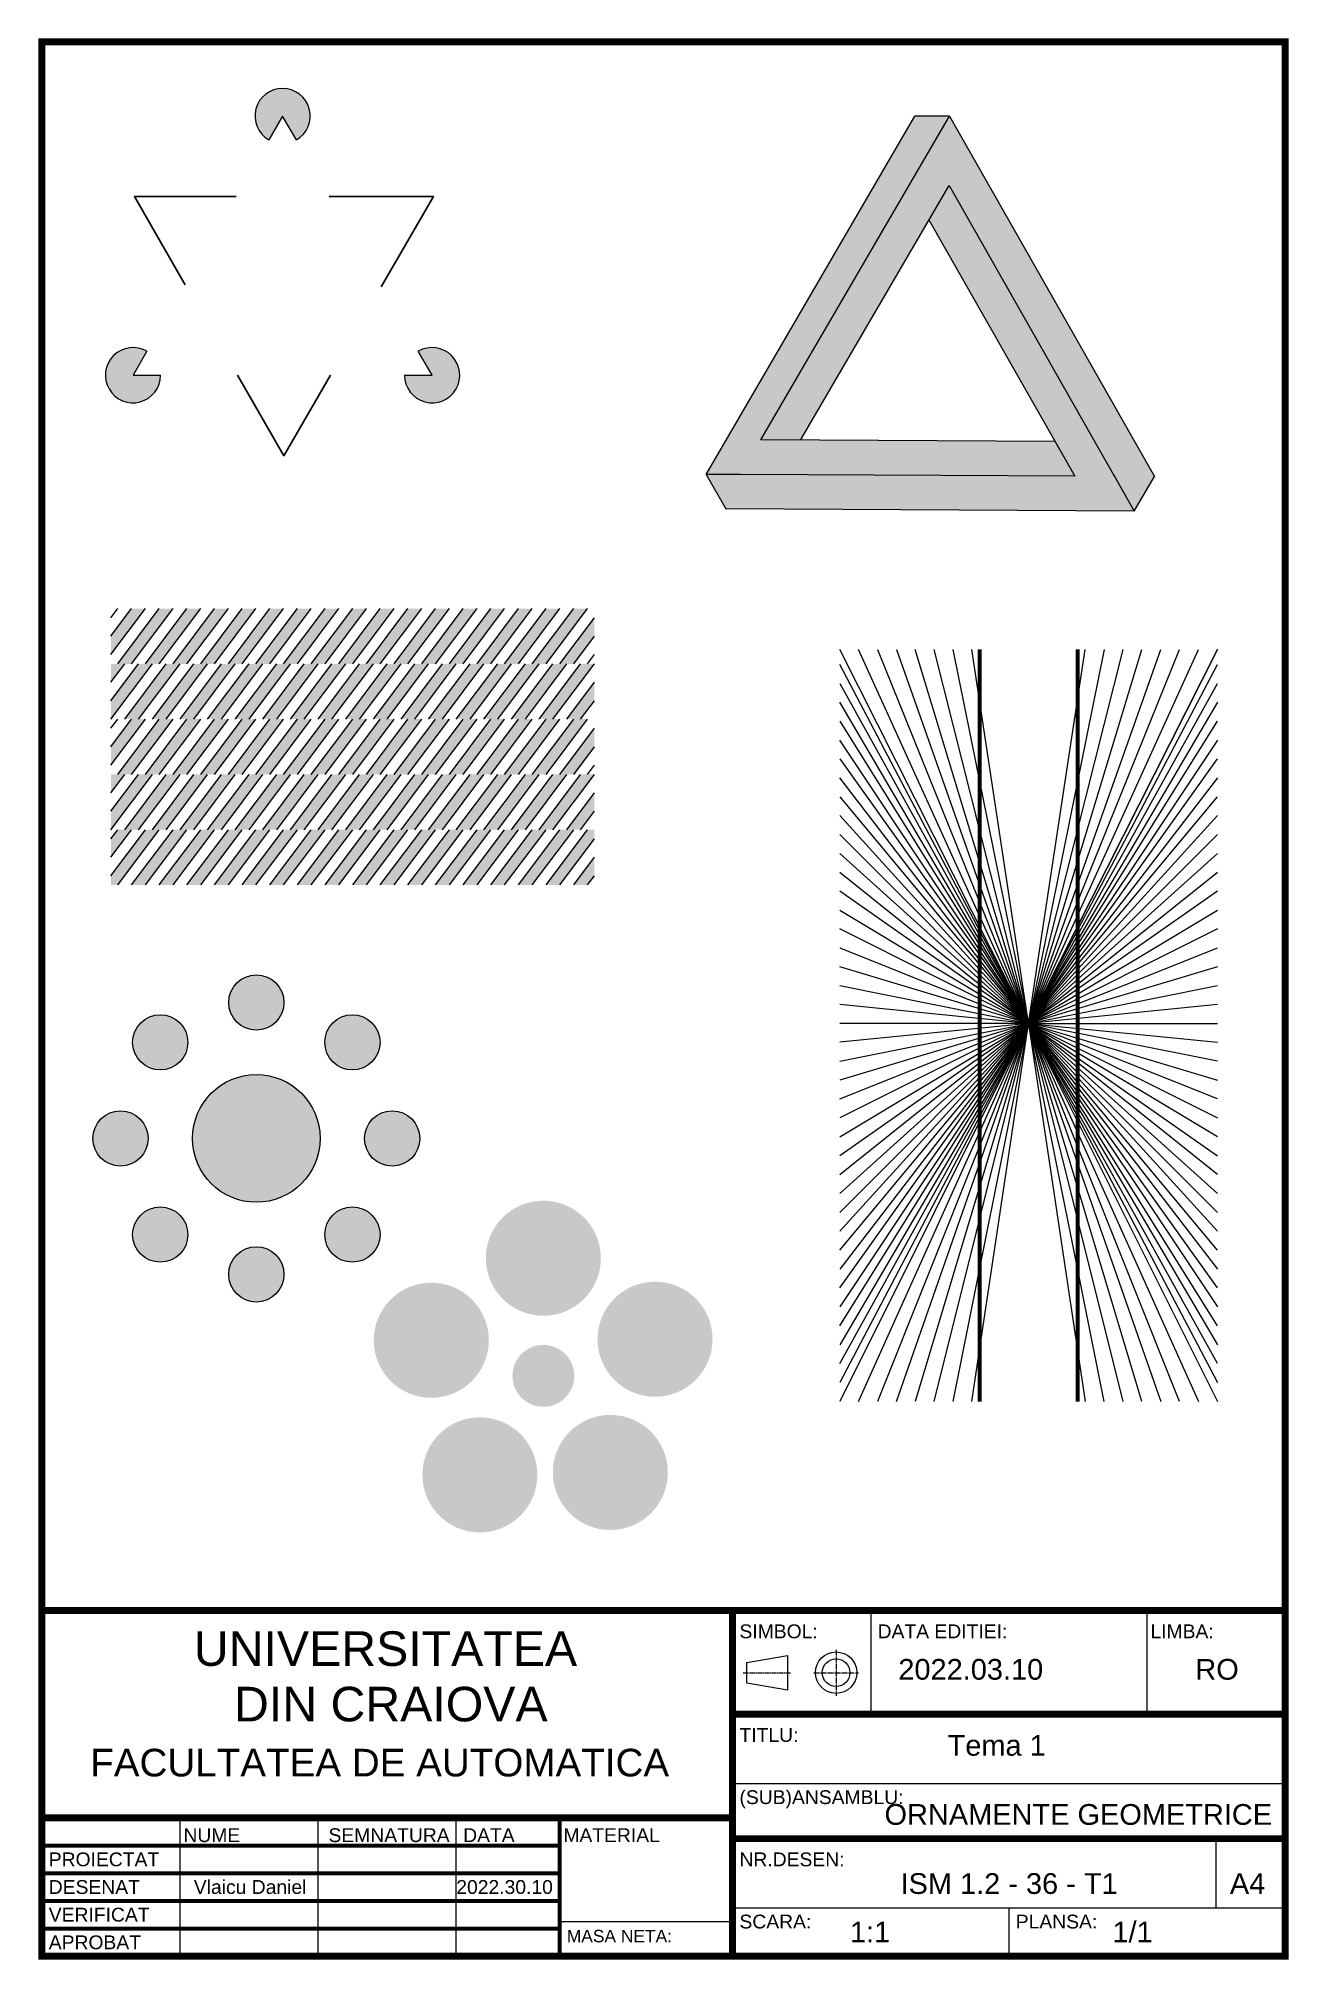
# Model space of a CAD drawing. Header units: millimetres. Extents: x 20 to 200, y 10 to 288.
import ezdxf

# ---------------------------------------------------------------- set-up
doc = ezdxf.new("R2010")
doc.units = ezdxf.units.MM
doc.linetypes.add('ACAD_ISO04W100', pattern=[30, 24, -3, 0, -3])
doc.styles.add('style1', font='arial.ttf')

# ---------------------------------------------------------------- blocks, each defined once
blk = doc.blocks.new('simbol 1')
at = {"linetype": 'ACAD_ISO04W100', "ltscale": 0.03}
blk.add_line((-3.45, 0), (3.45, 0), dxfattribs=at)
blk.add_lwpolyline([(-2.94, -1.5), (-2.94, 1.5), (2.96, 2.5), (2.96, -2.5)], close=True)
blk = doc.blocks.new('simbol 2')
at = {"linetype": 'ACAD_ISO04W100', "ltscale": 0.03}
for p, q in [((-0.01, 3.34), (-0.01, -3.34)), ((-3.24, 0), (3.24, 0))]:
    blk.add_line(p, q, dxfattribs=at)
at = {"linetype": 'Continuous', "ltscale": 0.03}
for radius in [3, 2]:
    blk.add_circle((-0.01, 0.02), radius, dxfattribs=at)

msp = doc.modelspace()

# ---------------------------------------------------------------- hatches: boundary and pattern name
h = msp.add_hatch(color=5)
h.dxf.hatch_style = 1
h.paths.add_polyline_path([(50.85, 276.27, 0.267949), (52.85, 272.81), (54.85, 276.27), (56.85, 272.81, 0.267949), (58.85, 276.27, 1)])
h.paths.add_polyline_path([(37.2, 238.77), (33.2, 238.77), (35.2, 242.24, 0.57735), (29.2, 238.77, 1)])
h.paths.add_polyline_path([(80.5, 238.77, 0.57735), (74.5, 242.24), (76.5, 238.77), (72.5, 238.77, 1)])
at = {"true_color": 0x9898cc}
h = msp.add_hatch(color=253, dxfattribs=at)
h.dxf.hatch_style = 1
h.paths.add_polyline_path([(116.16, 224.42), (121.16, 224.42), (169.53, 224.16), (166.67, 229.18), (124.07, 229.41), (151.39, 276.25), (146.39, 276.25)])
at = {"true_color": 0xe5e878}
h = msp.add_hatch(color=61, dxfattribs=at)
h.dxf.hatch_style = 1
h.paths.add_polyline_path([(175.3, 224.13), (178.15, 219.11), (178.16, 219.11), (181.07, 224.1), (151.39, 276.25), (124.07, 229.41), (129.84, 229.37), (151.34, 266.23)])
at = {"true_color": 0x139b48}
h = msp.add_hatch(color=114, dxfattribs=at)
h.dxf.hatch_style = 1
h.paths.add_polyline_path([(178.15, 219.11), (175.3, 224.13), (151.34, 266.23), (148.43, 261.24), (169.53, 224.16), (121.16, 224.42), (116.16, 224.42), (119.01, 219.42)])
h = msp.add_hatch(color=1)
h.dxf.hatch_style = 1
h.paths.add_polyline_path([(35, 205), (33, 205), (30, 201), (30, 198.33)])
h.paths.add_polyline_path([(39, 205), (37, 205), (31, 197), (33, 197)])
h.paths.add_polyline_path([(43, 205), (41, 205), (35, 197), (37, 197)])
h.paths.add_polyline_path([(47, 205), (45, 205), (39, 197), (41, 197)])
h.paths.add_polyline_path([(51, 205), (49, 205), (43, 197), (45, 197)])
h.paths.add_polyline_path([(55, 205), (53, 205), (47, 197), (49, 197)])
h.paths.add_polyline_path([(59, 205), (57, 205), (51, 197), (53, 197)])
h.paths.add_polyline_path([(63, 205), (61, 205), (55, 197), (57, 197)])
h.paths.add_polyline_path([(67, 205), (65, 205), (59, 197), (61, 197)])
h.paths.add_polyline_path([(71, 205), (69, 205), (63, 197), (65, 197)])
h.paths.add_polyline_path([(75, 205), (73, 205), (67, 197), (69, 197)])
h.paths.add_polyline_path([(79, 205), (77, 205), (71, 197), (73, 197)])
h.paths.add_polyline_path([(83, 205), (81, 205), (75, 197), (77, 197)])
h.paths.add_polyline_path([(87, 205), (85, 205), (79, 197), (81, 197)])
h.paths.add_polyline_path([(91, 205), (89, 205), (83, 197), (85, 197)])
h.paths.add_polyline_path([(95, 205), (93, 205), (87, 197), (89, 197)])
h.paths.add_polyline_path([(99, 205), (97, 205), (91, 197), (93, 197)])
h.paths.add_polyline_path([(100, 201), (100, 203.67), (95, 197), (97, 197)])
h.paths.add_polyline_path([(32, 197), (30, 197), (30, 194.33)], flags=17)
h.paths.add_polyline_path([(36, 197), (34, 197), (30, 191.67), (30, 189)])
h.paths.add_polyline_path([(40, 197), (38, 197), (32, 189), (34, 189)])
h.paths.add_polyline_path([(44, 197), (42, 197), (36, 189), (38, 189)])
h.paths.add_polyline_path([(48, 197), (46, 197), (40, 189), (42, 189)])
h.paths.add_polyline_path([(52, 197), (50, 197), (44, 189), (46, 189)])
h.paths.add_polyline_path([(56, 197), (54, 197), (48, 189), (50, 189)])
h.paths.add_polyline_path([(60, 197), (58, 197), (52, 189), (54, 189)])
h.paths.add_polyline_path([(64, 197), (62, 197), (56, 189), (58, 189)])
h.paths.add_polyline_path([(68, 197), (66, 197), (60, 189), (62, 189)])
h.paths.add_polyline_path([(72, 197), (70, 197), (64, 189), (66, 189)])
h.paths.add_polyline_path([(76, 197), (74, 197), (68, 189), (70, 189)])
h.paths.add_polyline_path([(80, 197), (78, 197), (72, 189), (74, 189)])
h.paths.add_polyline_path([(84, 197), (82, 197), (76, 189), (78, 189)])
h.paths.add_polyline_path([(88, 197), (86, 197), (80, 189), (82, 189)])
h.paths.add_polyline_path([(92, 197), (90, 197), (84, 189), (86, 189)])
h.paths.add_polyline_path([(96, 197), (94, 197), (88, 189), (90, 189)])
h.paths.add_polyline_path([(100, 197), (98, 197), (92, 189), (94, 189)])
h.paths.add_polyline_path([(100, 191.67), (100, 194.33), (96, 189), (98, 189)], flags=17)
h.paths.add_polyline_path([(35, 189), (33, 189), (30, 185), (30, 182.33)])
h.paths.add_polyline_path([(39, 189), (37, 189), (31, 181), (33, 181)])
h.paths.add_polyline_path([(43, 189), (41, 189), (35, 181), (37, 181)])
h.paths.add_polyline_path([(47, 189), (45, 189), (39, 181), (41, 181)])
h.paths.add_polyline_path([(51, 189), (49, 189), (43, 181), (45, 181)])
h.paths.add_polyline_path([(55, 189), (53, 189), (47, 181), (49, 181)])
h.paths.add_polyline_path([(59, 189), (57, 189), (51, 181), (53, 181)])
h.paths.add_polyline_path([(63, 189), (61, 189), (55, 181), (57, 181)])
h.paths.add_polyline_path([(67, 189), (65, 189), (59, 181), (61, 181)])
h.paths.add_polyline_path([(71, 189), (69, 189), (63, 181), (65, 181)])
h.paths.add_polyline_path([(75, 189), (73, 189), (67, 181), (69, 181)])
h.paths.add_polyline_path([(79, 189), (77, 189), (71, 181), (73, 181)])
h.paths.add_polyline_path([(83, 189), (81, 189), (75, 181), (77, 181)])
h.paths.add_polyline_path([(87, 189), (85, 189), (79, 181), (81, 181)])
h.paths.add_polyline_path([(91, 189), (89, 189), (83, 181), (85, 181)])
h.paths.add_polyline_path([(95, 189), (93, 189), (87, 181), (89, 181)])
h.paths.add_polyline_path([(99, 189), (97, 189), (91, 181), (93, 181)])
h.paths.add_polyline_path([(100, 185), (100, 187.67), (95, 181), (97, 181)])
h.paths.add_polyline_path([(32, 181), (30, 181), (30, 178.33)], flags=17)
h.paths.add_polyline_path([(36, 181), (34, 181), (30, 175.67), (30, 173)])
h.paths.add_polyline_path([(40, 181), (38, 181), (32, 173), (34, 173)])
h.paths.add_polyline_path([(44, 181), (42, 181), (36, 173), (38, 173)])
h.paths.add_polyline_path([(48, 181), (46, 181), (40, 173), (42, 173)])
h.paths.add_polyline_path([(52, 181), (50, 181), (44, 173), (46, 173)])
h.paths.add_polyline_path([(56, 181), (54, 181), (48, 173), (50, 173)])
h.paths.add_polyline_path([(60, 181), (58, 181), (52, 173), (54, 173)])
h.paths.add_polyline_path([(64, 181), (62, 181), (56, 173), (58, 173)])
h.paths.add_polyline_path([(68, 181), (66, 181), (60, 173), (62, 173)])
h.paths.add_polyline_path([(72, 181), (70, 181), (64, 173), (66, 173)])
h.paths.add_polyline_path([(76, 181), (74, 181), (68, 173), (70, 173)])
h.paths.add_polyline_path([(80, 181), (78, 181), (72, 173), (74, 173)])
h.paths.add_polyline_path([(84, 181), (82, 181), (76, 173), (78, 173)])
h.paths.add_polyline_path([(88, 181), (86, 181), (80, 173), (82, 173)])
h.paths.add_polyline_path([(92, 181), (90, 181), (84, 173), (86, 173)])
h.paths.add_polyline_path([(96, 181), (94, 181), (88, 173), (90, 173)])
h.paths.add_polyline_path([(100, 181), (98, 181), (92, 173), (94, 173)])
h.paths.add_polyline_path([(100, 175.67), (100, 178.33), (96, 173), (98, 173)], flags=17)
h.paths.add_polyline_path([(33, 173), (31, 173), (30, 171.67), (30, 169)], flags=17)
h.paths.add_polyline_path([(37, 173), (35, 173), (30, 166.33), (30, 165), (31, 165)])
h.paths.add_polyline_path([(41, 173), (39, 173), (33, 165), (35, 165)])
h.paths.add_polyline_path([(45, 173), (43, 173), (37, 165), (39, 165)])
h.paths.add_polyline_path([(49, 173), (47, 173), (41, 165), (43, 165)])
h.paths.add_polyline_path([(53, 173), (51, 173), (45, 165), (47, 165)])
h.paths.add_polyline_path([(57, 173), (55, 173), (49, 165), (51, 165)])
h.paths.add_polyline_path([(61, 173), (59, 173), (53, 165), (55, 165)])
h.paths.add_polyline_path([(65, 173), (63, 173), (57, 165), (59, 165)])
h.paths.add_polyline_path([(69, 173), (67, 173), (61, 165), (63, 165)])
h.paths.add_polyline_path([(73, 173), (71, 173), (65, 165), (67, 165)])
h.paths.add_polyline_path([(77, 173), (75, 173), (69, 165), (71, 165)])
h.paths.add_polyline_path([(81, 173), (79, 173), (73, 165), (75, 165)])
h.paths.add_polyline_path([(85, 173), (83, 173), (77, 165), (79, 165)])
h.paths.add_polyline_path([(89, 173), (87, 173), (81, 165), (83, 165)])
h.paths.add_polyline_path([(93, 173), (91, 173), (85, 165), (87, 165)])
h.paths.add_polyline_path([(97, 173), (95, 173), (89, 165), (91, 165)])
h.paths.add_polyline_path([(100, 171.67), (100, 173), (99, 173), (93, 165), (95, 165)])
h.paths.add_polyline_path([(100, 166.33), (100, 169), (97, 165), (99, 165)], flags=17)
h = msp.add_hatch(color=5)
h.dxf.hatch_style = 1
h.paths.add_polyline_path([(55.05, 147.99, 1), (47.05, 147.99, 1)])
h.paths.add_polyline_path([(60.96, 142.23, 1), (68.96, 142.23, 1)])
h.paths.add_polyline_path([(66.72, 128.32, 1), (74.72, 128.32, 1)])
h.paths.add_polyline_path([(68.96, 114.41, 1), (60.96, 114.41, 1)])
h.paths.add_polyline_path([(55.05, 108.65, 1), (47.05, 108.65, 1)])
h.paths.add_polyline_path([(33.14, 114.41, 1), (41.14, 114.41, 1)])
h.paths.add_polyline_path([(27.38, 128.32, 1), (35.38, 128.32, 1)])
h.paths.add_polyline_path([(41.14, 142.23, 1), (33.14, 142.23, 1)])
h.paths.add_polyline_path([(41.8, 128.32, 1), (60.29, 128.32, 1)])
h = msp.add_hatch(color=5)
h.dxf.hatch_style = 1
h.paths.add_polyline_path([(84.28, 110.99, 1), (100.93, 110.99, 1)])
h.paths.add_polyline_path([(68.05, 99.12, 1), (84.71, 99.12, 1)])
h.paths.add_polyline_path([(117.1, 99.27, 1), (100.45, 99.27, 1)])
h.paths.add_polyline_path([(88.13, 93.97, 1), (97.08, 93.97, 1)])
h.paths.add_polyline_path([(93.98, 79.99, 1), (110.63, 79.99, 1)])
h.paths.add_polyline_path([(91.74, 79.64, 1), (75.09, 79.64, 1)])

# ---------------------------------------------------------------- linework, layer by layer
at = {"color": 0}
for p, q in [((116.16, 224.42), (146.39, 276.25)), ((124.07, 229.41), (151.39, 276.25)), ((151.39, 276.25), (146.39, 276.25)), ((151.39, 276.25), (181.07, 224.1)), ((129.84, 229.37), (151.34, 266.23)), ((151.34, 266.23), (175.3, 224.13)), ((148.43, 261.24), (169.53, 224.16)), ((166.67, 229.18), (124.07, 229.41)), ((121.16, 224.42), (116.16, 224.42)), ((116.16, 224.42), (119.01, 219.42)), ((169.53, 224.16), (121.16, 224.42)), ((175.13, 224.42), (178.15, 219.11)), ((178.16, 219.11), (181.07, 224.1)), ((178.15, 219.11), (119.01, 219.42))]:
    msp.add_line(p, q, dxfattribs=at)
at = {"color": 250}
for p, q in [((151.39, 276.25), (151.39, 276.25)), ((178.15, 219.11), (178.16, 219.11))]:
    msp.add_line(p, q, dxfattribs=at)
at = {"color": 1}
for p, q in [((30, 198.33), (35, 205)), ((30, 201), (33, 205)), ((30, 203.67), (31, 205)), ((31, 197), (37, 205)), ((33, 197), (39, 205)), ((35, 197), (41, 205)), ((37, 197), (43, 205)), ((39, 197), (45, 205)), ((41, 197), (47, 205)), ((43, 197), (49, 205)), ((45, 197), (51, 205)), ((47, 197), (53, 205)), ((49, 197), (55, 205)), ((51, 197), (57, 205)), ((53, 197), (59, 205)), ((55, 197), (61, 205)), ((57, 197), (63, 205)), ((59, 197), (65, 205)), ((61, 197), (67, 205)), ((63, 197), (69, 205)), ((65, 197), (71, 205)), ((67, 197), (73, 205)), ((69, 197), (75, 205)), ((71, 197), (77, 205)), ((73, 197), (79, 205)), ((75, 197), (81, 205)), ((77, 197), (83, 205)), ((79, 197), (85, 205)), ((81, 197), (87, 205)), ((83, 197), (89, 205)), ((85, 197), (91, 205)), ((87, 197), (93, 205)), ((89, 197), (95, 205)), ((91, 197), (97, 205)), ((93, 197), (99, 205)), ((95, 197), (100, 203.67)), ((97, 197), (100, 201)), ((99, 197), (100, 198.33)), ((30, 189), (36, 197)), ((30, 191.67), (34, 197)), ((30, 194.33), (32, 197)), ((32, 189), (38, 197)), ((34, 189), (40, 197)), ((36, 189), (42, 197)), ((38, 189), (44, 197)), ((40, 189), (46, 197)), ((42, 189), (48, 197)), ((44, 189), (50, 197)), ((46, 189), (52, 197)), ((48, 189), (54, 197)), ((50, 189), (56, 197)), ((52, 189), (58, 197)), ((54, 189), (60, 197)), ((56, 189), (62, 197)), ((58, 189), (64, 197)), ((60, 189), (66, 197)), ((62, 189), (68, 197)), ((64, 189), (70, 197)), ((66, 189), (72, 197)), ((68, 189), (74, 197)), ((70, 189), (76, 197)), ((72, 189), (78, 197)), ((74, 189), (80, 197)), ((76, 189), (82, 197)), ((78, 189), (84, 197)), ((80, 189), (86, 197)), ((82, 189), (88, 197)), ((84, 189), (90, 197)), ((86, 189), (92, 197)), ((88, 189), (94, 197)), ((90, 189), (96, 197)), ((92, 189), (98, 197)), ((94, 189), (100, 197)), ((96, 189), (100, 194.33)), ((98, 189), (100, 191.67)), ((30, 182.33), (35, 189)), ((30, 185), (33, 189)), ((30, 187.67), (31, 189)), ((31, 181), (37, 189)), ((33, 181), (39, 189)), ((35, 181), (41, 189)), ((37, 181), (43, 189)), ((39, 181), (45, 189)), ((41, 181), (47, 189)), ((43, 181), (49, 189)), ((45, 181), (51, 189)), ((47, 181), (53, 189)), ((49, 181), (55, 189)), ((51, 181), (57, 189)), ((53, 181), (59, 189)), ((55, 181), (61, 189)), ((57, 181), (63, 189)), ((59, 181), (65, 189)), ((61, 181), (67, 189)), ((63, 181), (69, 189)), ((65, 181), (71, 189)), ((67, 181), (73, 189)), ((69, 181), (75, 189)), ((71, 181), (77, 189)), ((73, 181), (79, 189)), ((75, 181), (81, 189)), ((77, 181), (83, 189)), ((79, 181), (85, 189)), ((81, 181), (87, 189)), ((83, 181), (89, 189)), ((85, 181), (91, 189)), ((87, 181), (93, 189)), ((89, 181), (95, 189)), ((91, 181), (97, 189)), ((93, 181), (99, 189)), ((95, 181), (100, 187.67)), ((97, 181), (100, 185)), ((30, 173), (36, 181)), ((30, 175.67), (34, 181)), ((30, 178.33), (32, 181)), ((32, 173), (38, 181)), ((34, 173), (40, 181)), ((36, 173), (42, 181)), ((38, 173), (44, 181)), ((40, 173), (46, 181)), ((42, 173), (48, 181)), ((44, 173), (50, 181)), ((46, 173), (52, 181)), ((48, 173), (54, 181)), ((50, 173), (56, 181)), ((52, 173), (58, 181)), ((54, 173), (60, 181)), ((56, 173), (62, 181)), ((58, 173), (64, 181)), ((60, 173), (66, 181)), ((62, 173), (68, 181)), ((64, 173), (70, 181)), ((66, 173), (72, 181)), ((68, 173), (74, 181)), ((70, 173), (76, 181)), ((72, 173), (78, 181)), ((74, 173), (80, 181)), ((76, 173), (82, 181)), ((78, 173), (84, 181)), ((80, 173), (86, 181)), ((82, 173), (88, 181)), ((84, 173), (90, 181)), ((86, 173), (92, 181)), ((88, 173), (94, 181)), ((90, 173), (96, 181)), ((92, 173), (98, 181)), ((94, 173), (100, 181)), ((99, 181), (100, 182.33)), ((96, 173), (100, 178.33)), ((98, 173), (100, 175.67)), ((30, 166.33), (35, 173)), ((30, 169), (33, 173)), ((30, 171.67), (31, 173)), ((31, 165), (37, 173)), ((33, 165), (39, 173)), ((35, 165), (41, 173)), ((37, 165), (43, 173)), ((39, 165), (45, 173)), ((41, 165), (47, 173)), ((43, 165), (49, 173)), ((45, 165), (51, 173)), ((47, 165), (53, 173)), ((49, 165), (55, 173)), ((51, 165), (57, 173)), ((53, 165), (59, 173)), ((55, 165), (61, 173)), ((57, 165), (63, 173)), ((59, 165), (65, 173)), ((61, 165), (67, 173)), ((63, 165), (69, 173)), ((65, 165), (71, 173)), ((67, 165), (73, 173)), ((69, 165), (75, 173)), ((71, 165), (77, 173)), ((73, 165), (79, 173)), ((75, 165), (81, 173)), ((77, 165), (83, 173)), ((79, 165), (85, 173)), ((81, 165), (87, 173)), ((83, 165), (89, 173)), ((85, 165), (91, 173)), ((87, 165), (93, 173)), ((89, 165), (95, 173)), ((91, 165), (97, 173)), ((93, 165), (99, 173)), ((95, 165), (100, 171.67)), ((97, 165), (100, 169)), ((99, 165), (100, 166.33))]:
    msp.add_line(p, q, dxfattribs=at)
for p, q in [((162.85, 144.96), (135.51, 199.09)), ((162.85, 144.96), (138.24, 199.09)), ((140.98, 199.09), (162.85, 144.96)), ((143.71, 199.09), (162.85, 144.96)), ((162.85, 144.96), (146.44, 199.09)), ((162.85, 144.96), (149.18, 199.09)), ((151.91, 199.09), (162.85, 144.96)), ((162.85, 144.96), (154.65, 199.09)), ((190.19, 199.09), (162.85, 144.96)), ((162.85, 144.96), (190.19, 199.09)), ((162.85, 144.96), (190.19, 199.09)), ((162.85, 144.96), (187.45, 199.09)), ((162.85, 144.96), (184.72, 199.09)), ((162.85, 144.96), (181.99, 199.09)), ((162.85, 144.96), (179.25, 199.09)), ((176.52, 199.09), (162.85, 144.96)), ((173.78, 199.09), (162.85, 144.96)), ((162.85, 144.96), (171.05, 199.09)), ((162.85, 144.96), (135.51, 196.91)), ((162.85, 144.96), (190.19, 196.91)), ((135.51, 194.17), (162.85, 144.96)), ((162.85, 144.96), (190.19, 194.17)), ((162.85, 144.96), (135.51, 191.44)), ((190.19, 191.44), (162.85, 144.96)), ((135.51, 188.7), (162.85, 144.96)), ((162.85, 144.96), (190.19, 188.7)), ((162.85, 144.96), (135.51, 185.97)), ((190.19, 185.97), (162.85, 144.96)), ((135.51, 183.24), (162.85, 144.96)), ((162.85, 144.96), (190.19, 183.24)), ((162.85, 144.96), (135.51, 180.5)), ((190.19, 180.5), (162.85, 144.96)), ((135.51, 177.77), (162.85, 144.96)), ((162.85, 144.96), (190.19, 177.77)), ((162.85, 144.96), (135.51, 175.03)), ((190.19, 175.03), (162.85, 144.96)), ((135.51, 172.3), (162.85, 144.96)), ((162.85, 144.96), (190.19, 172.3)), ((162.85, 144.96), (135.51, 169.57)), ((135.51, 166.83), (162.85, 144.96)), ((190.19, 169.57), (162.85, 144.96)), ((162.85, 144.96), (190.19, 166.83)), ((162.85, 144.96), (135.51, 164.1)), ((190.19, 164.1), (162.85, 144.96)), ((135.51, 161.36), (162.85, 144.96)), ((162.85, 144.96), (190.19, 161.36)), ((162.85, 144.96), (135.51, 158.63)), ((190.19, 158.63), (162.85, 144.96)), ((135.51, 155.9), (162.85, 144.96)), ((162.85, 144.96), (190.19, 155.9)), ((162.85, 144.96), (135.51, 153.16)), ((190.19, 153.16), (162.85, 144.96)), ((135.51, 150.43), (162.85, 144.96)), ((162.85, 144.96), (190.19, 150.43)), ((162.85, 144.96), (135.51, 147.7)), ((190.19, 147.7), (162.85, 144.96)), ((162.85, 144.96), (135.51, 144.96)), ((162.85, 144.96), (135.51, 90.28)), ((162.85, 144.96), (135.51, 142.23)), ((135.51, 139.49), (162.85, 144.96)), ((162.85, 144.96), (135.51, 136.76)), ((135.51, 134.03), (162.85, 144.96)), ((162.85, 144.96), (135.51, 131.29)), ((135.51, 128.56), (162.85, 144.96)), ((162.85, 144.96), (135.51, 125.82)), ((135.51, 123.09), (162.85, 144.96)), ((162.85, 144.96), (135.51, 120.36)), ((135.51, 117.62), (162.85, 144.96)), ((162.85, 144.96), (135.51, 114.89)), ((135.51, 112.15), (162.85, 144.96)), ((162.85, 144.96), (135.51, 109.42)), ((135.51, 106.69), (162.85, 144.96)), ((162.85, 144.96), (135.51, 103.95)), ((135.51, 101.22), (162.85, 144.96)), ((162.85, 144.96), (135.51, 98.48)), ((135.51, 95.75), (162.85, 144.96)), ((162.85, 144.96), (135.51, 93.02)), ((138.24, 90.28), (162.85, 144.96)), ((162.85, 144.96), (140.98, 90.28)), ((143.71, 90.28), (162.85, 144.96)), ((162.85, 144.96), (146.44, 90.28)), ((149.18, 90.28), (162.85, 144.96)), ((162.85, 144.96), (151.91, 90.28)), ((154.65, 90.28), (162.85, 144.96)), ((162.85, 144.96), (190.19, 144.96)), ((162.85, 144.96), (190.19, 90.28)), ((162.85, 144.96), (190.19, 144.96)), ((162.85, 144.96), (190.19, 142.23)), ((190.19, 139.49), (162.85, 144.96)), ((162.85, 144.96), (190.19, 136.76)), ((190.19, 134.03), (162.85, 144.96)), ((162.85, 144.96), (190.19, 131.29)), ((190.19, 128.56), (162.85, 144.96)), ((162.85, 144.96), (190.19, 125.82)), ((190.19, 123.09), (162.85, 144.96)), ((162.85, 144.96), (190.19, 120.36)), ((190.19, 117.62), (162.85, 144.96)), ((162.85, 144.96), (190.19, 114.89)), ((190.19, 112.15), (162.85, 144.96)), ((162.85, 144.96), (190.19, 109.42)), ((190.19, 106.69), (162.85, 144.96)), ((162.85, 144.96), (190.19, 103.95)), ((190.19, 101.22), (162.85, 144.96)), ((162.85, 144.96), (190.19, 98.48)), ((190.19, 95.75), (162.85, 144.96)), ((162.85, 144.96), (190.19, 93.02)), ((162.85, 144.96), (187.45, 90.28)), ((184.72, 90.28), (162.85, 144.96)), ((162.85, 144.96), (181.99, 90.28)), ((179.25, 90.28), (162.85, 144.96)), ((162.85, 144.96), (176.52, 90.28)), ((173.78, 90.28), (162.85, 144.96)), ((162.85, 144.96), (171.05, 90.28)), ((154.6, 90.97), (154.6, 90.97)), ((154.6, 90.97), (154.6, 90.97)), ((154.6, 90.97), (154.6, 90.97)), ((154.6, 90.97), (154.6, 90.97)), ((154.6, 90.97), (154.6, 90.97)), ((154.6, 90.97), (154.6, 90.97)), ((154.6, 90.97), (154.6, 90.97)), ((154.6, 90.97), (154.6, 90.97)), ((154.6, 90.97), (154.6, 90.97)), ((154.6, 90.97), (154.6, 90.97)), ((154.6, 90.97), (154.6, 90.97)), ((154.6, 90.97), (154.6, 90.97)), ((154.6, 90.97), (154.6, 90.97)), ((154.6, 90.97), (154.6, 90.97)), ((154.6, 90.97), (154.6, 90.97)), ((154.6, 90.97), (154.6, 90.97)), ((154.6, 90.97), (154.6, 90.97)), ((154.6, 90.97), (154.6, 90.97)), ((154.6, 90.97), (154.6, 90.97)), ((154.6, 90.97), (154.6, 90.97)), ((154.6, 90.97), (154.6, 90.97)), ((154.6, 90.97), (154.6, 90.97)), ((154.6, 90.97), (154.6, 90.97)), ((154.6, 90.97), (154.6, 90.97)), ((154.6, 90.97), (154.6, 90.97)), ((154.6, 90.97), (154.6, 90.97)), ((154.6, 90.97), (154.6, 90.97)), ((154.6, 90.97), (154.6, 90.97)), ((154.6, 90.97), (154.6, 90.97)), ((154.6, 90.97), (154.6, 90.97)), ((154.6, 90.97), (154.6, 90.97)), ((154.6, 90.97), (154.6, 90.97)), ((140, 60), (140, 45)), ((180, 60), (180, 45)), ((120, 35), (200, 35)), ((40, 10), (40, 30)), ((60, 10), (60, 30)), ((80, 10), (80, 30)), ((190, 17), (190, 27)), ((120, 17), (200, 17)), ((160, 17), (160, 10)), ((95, 15), (120, 15))]:
    msp.add_line(p, q)
at = {"color": 1, "lineweight": 100}
msp.add_line((155.74, 199.09), (155.74, 90.28), dxfattribs=at)
at = {"color": 1, "linetype": 'Continuous', "lineweight": 100}
msp.add_line((169.96, 199.09), (169.96, 90.28), dxfattribs=at)
at = {"lineweight": 70}
for p, q in [((95, 10), (95, 30)), ((20, 26), (95, 26)), ((20, 22), (95, 22)), ((20, 18), (95, 18)), ((20, 14), (95, 14))]:
    msp.add_line(p, q, dxfattribs=at)
at = {"const_width": 1}
for points in [[(20, 10), (200, 10), (200, 287), (20, 287)], [(20, 60), (120, 60), (120, 10), (20, 10)], [(120, 60), (200, 60), (200, 10), (120, 10)], [(120, 45), (200, 45), (200, 27), (120, 27)], [(20, 30), (120, 30), (120, 10), (20, 10)]]:
    msp.add_lwpolyline(points, close=True, dxfattribs=at)
at = {"color": 5}
for points in [[(56.85, 272.81), (54.85, 276.27), (52.85, 272.81)], [(35.2, 242.24), (33.2, 238.77), (37.2, 238.77)], [(72.5, 238.77), (76.5, 238.77), (74.5, 242.24)]]:
    msp.add_lwpolyline(points, dxfattribs=at)
at = {"color": 5, "lineweight": 30}
for points in [[(48.12, 264.62), (33.4, 264.62), (40.76, 251.86)], [(69.14, 251.53), (76.7, 264.62), (61.58, 264.62)], [(48.32, 238.77), (55.05, 227.12), (61.78, 238.77)]]:
    msp.add_lwpolyline(points, dxfattribs=at)
for points in [[(20, 10), (200, 10), (200, 60), (20, 60), (20, 10)], [(120, 10), (120, 60)], [(200, 45), (120, 45)], [(20, 30), (120, 30)], [(200, 27), (120, 27)]]:
    msp.add_lwpolyline(points)
at = {"color": 5}
for centre, radius in [((51.05, 147.99), 4), ((37.14, 142.23), 4), ((64.96, 142.23), 4), ((51.05, 128.32), 9.24), ((31.38, 128.32), 4), ((70.72, 128.32), 4), ((37.14, 114.41), 4), ((64.96, 114.41), 4), ((51.05, 108.65), 4)]:
    msp.add_circle(centre, radius, dxfattribs=at)
for centre, start, end in [((54.85, 276.27), 300, 240), ((33.2, 238.77), 60, 0), ((76.5, 238.77), 180, 120)]:
    msp.add_arc(centre, 4, start, end, dxfattribs=at)

# ---------------------------------------------------------------- block references
for name, p in [('simbol 1', (125, 51)), ('simbol 2', (135, 51))]:
    msp.add_blockref(name, p)

# ---------------------------------------------------------------- texts
at = {"style": 'style1'}
for s, height, p in [('UNIVERSITATEA', 5, (42, 52)), ('SIMBOL:', 2, (121, 56)), ('DATA EDITIEI:', 2, (141, 56)), ('LIMBA:', 2, (180.5, 56)), ('2022.03.10', 3, (144, 50)), ('RO', 3, (187, 50)), ('   DIN CRAIOVA', 5, (42, 43.97)), ('TITLU:', 2, (121, 41)), ('             Tema 1 ', 3, (136, 39)), ('FACULTATEA DE AUTOMATICA', 4, (27, 36)), ('(SUB)ANSAMBLU:', 2, (121, 32)), ('ORNAMENTE GEOMETRICE', 3, (142, 29)), ('NUME', 2, (40.5, 26.5)), ('SEMNATURA', 2, (61.5, 26.5)), ('DATA', 2, (81, 26.5)), ('MATERIAL', 2, (95.5, 26.5)), ('PROIECTAT', 2, (21, 23)), ('NR.DESEN:', 2, (121, 23)), ('DESENAT', 2, (21, 19)), ('Vlaicu Daniel ', 2, (42, 19)), ('2022.30.10', 2, (80, 19)), ('        ISM 1.2 - 36 - T1', 3, (135, 19)), ('A4', 3, (192, 19)), ('VERIFICAT', 2, (21, 15)), ('SCARA:', 2, (121, 14)), ('1:1', 3, (137, 12)), ('PLANSA:', 2, (161, 14)), ('1/1', 3, (175, 12)), ('APROBAT', 2, (21, 11)), ('MASA NETA:', 1.8, (96, 12))]:
    msp.add_text(s, height=height, dxfattribs=at).set_placement(p)

doc.saveas('drawing.dxf')
